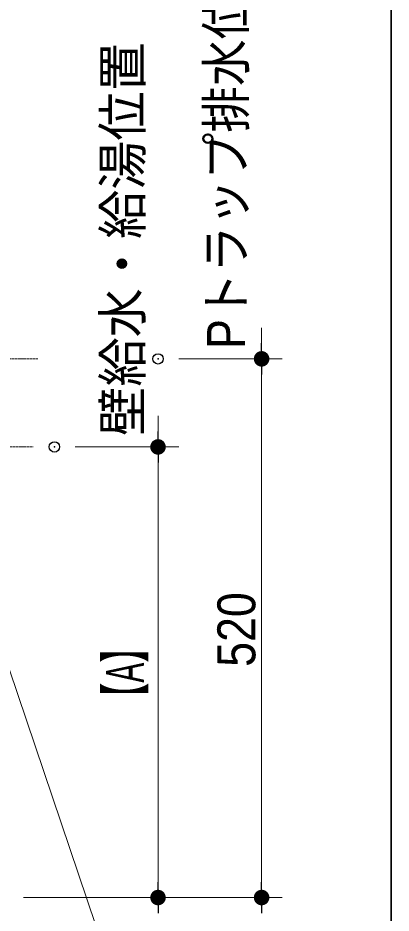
# Model space of a CAD drawing. Units: millimetres, scale not verified. Extents: x -6062 to 6062, y -3045 to 3045.
# Drawn here: x 1852 to 2212, y -2085 to -1221 of the extents above; entities that cross this region are included whole.
import ezdxf
from ezdxf.enums import TextEntityAlignment as Align

# ---------------------------------------------------------------- set-up
doc = ezdxf.new("R2010")
doc.units = ezdxf.units.MM
doc.header["$LTSCALE"] = 20
doc.header["$PDMODE"] = 32
doc.header["$PDSIZE"] = 10
doc.linetypes.add('USER1', pattern=[1.11, 0.71, -0.4])
doc.linetypes.add('USER2', pattern=[2.91, 1.76, -0.4, 0.35, -0.4])
for name, color, linetype, lineweight in [('0-2_4給排水', 7, 'Continuous', 30), ('0-3_1図面枠', 7, 'Continuous', 20), ('0-4_2寸法-2', 7, 'Continuous', 15), ('0-5_0', 7, 'Continuous', 25), ('0-7_2寸法-1', 7, 'Continuous', 15), ('0-8_2寸法-3', 7, 'Continuous', 15)]:
    doc.layers.add(name, color=color, linetype=linetype, lineweight=lineweight)
doc.layers.add('0-6_Defpoints', color=7, linetype='Continuous')
doc.styles.add('ＭＳ Ｐゴシック', font='')
doc.styles.get('ＭＳ Ｐゴシック').set_extended_font_data('MS PGothic')

# ---------------------------------------------------------------- blocks, each defined once
blk = doc.blocks.new('グループ-23')
at = {"layer": '0-3_1図面枠', "lineweight": 35}
blk.add_lwpolyline([(-80000, 55400), (80000, 55400), (80000, -55400), (-80000, -55400)], close=True, dxfattribs=at)
blk = doc.blocks.new('図面枠')
at = {"layer": '0-3_1図面枠'}
blk.add_blockref('グループ-23', (0, 0), dxfattribs=at)
blk = doc.blocks.new('_Dot')
at = {"layer": '0-5_0'}
blk.add_line((-10, 0), (-20, 0), dxfattribs=at)
for points in [[(0, 0), (-10, 0), (-9.92, 1.25)], [(0, 0), (-9.92, -1.25), (-10, 0)], [(0, 0), (-9.92, 1.25), (-9.69, 2.49)], [(0, 0), (-9.69, -2.49), (-9.92, -1.25)], [(0, 0), (-9.69, 2.49), (-9.3, 3.68)], [(0, 0), (-9.3, -3.68), (-9.69, -2.49)], [(0, 0), (-9.3, 3.68), (-8.76, 4.82)], [(0, 0), (-8.76, -4.82), (-9.3, -3.68)], [(0, 0), (-8.76, 4.82), (-8.09, 5.88)], [(0, 0), (-8.09, -5.88), (-8.76, -4.82)], [(0, 0), (-8.09, 5.88), (-7.29, 6.85)], [(0, 0), (-7.29, -6.85), (-8.09, -5.88)], [(0, 0), (-7.29, 6.85), (-6.37, 7.71)], [(0, 0), (-6.37, -7.71), (-7.29, -6.85)], [(0, 0), (-6.37, 7.71), (-5.36, 8.44)], [(0, 0), (-5.36, -8.44), (-6.37, -7.71)], [(0, 0), (-5.36, 8.44), (-4.26, 9.05)], [(0, 0), (-4.26, -9.05), (-5.36, -8.44)], [(0, 0), (-4.26, 9.05), (-3.09, 9.51)], [(0, 0), (-3.09, -9.51), (-4.26, -9.05)], [(0, 0), (-3.09, 9.51), (-1.87, 9.82)], [(0, 0), (-1.87, -9.82), (-3.09, -9.51)], [(0, 0), (-1.87, 9.82), (-0.63, 9.98)], [(0, 0), (-0.63, -9.98), (-1.87, -9.82)], [(0, 0), (-0.63, 9.98), (0.63, 9.98)], [(0, 0), (0.63, -9.98), (-0.63, -9.98)], [(0, 0), (0.63, 9.98), (1.87, 9.82)], [(0, 0), (1.87, 9.82), (3.09, 9.51)], [(0, 0), (3.09, 9.51), (4.26, 9.05)], [(0, 0), (4.26, 9.05), (5.36, 8.44)], [(0, 0), (5.36, 8.44), (6.37, 7.71)], [(0, 0), (6.37, 7.71), (7.29, 6.85)], [(0, 0), (7.29, 6.85), (8.09, 5.88)], [(0, 0), (8.09, 5.88), (8.76, 4.82)], [(0, 0), (8.76, 4.82), (9.3, 3.68)], [(0, 0), (9.3, 3.68), (9.69, 2.49)], [(0, 0), (9.69, 2.49), (9.92, 1.25)], [(0, 0), (9.92, 1.25), (10, 0)], [(0, 0), (1.87, -9.82), (0.63, -9.98)], [(0, 0), (3.09, -9.51), (1.87, -9.82)], [(0, 0), (4.26, -9.05), (3.09, -9.51)], [(0, 0), (5.36, -8.44), (4.26, -9.05)], [(0, 0), (6.37, -7.71), (5.36, -8.44)], [(0, 0), (7.29, -6.85), (6.37, -7.71)], [(0, 0), (8.09, -5.88), (7.29, -6.85)], [(0, 0), (8.76, -4.82), (8.09, -5.88)], [(0, 0), (9.3, -3.68), (8.76, -4.82)], [(0, 0), (9.69, -2.49), (9.3, -3.68)], [(0, 0), (9.92, -1.25), (9.69, -2.49)], [(0, 0), (10, 0), (9.92, -1.25)]]:
    blk.add_solid(points, dxfattribs=at)
blk = doc.blocks.new('止水栓_側面')
at = {"layer": '0-2_4給排水', "linetype": 'USER2', "lineweight": 15}
blk.add_line((-3010, 0), (1000, 0), dxfattribs=at)
at = {"layer": '0-2_4給排水'}
blk.add_lwpolyline([(-900, 1200), (-900, 600), (-1200, 600), (-1200, 1200)], dxfattribs=at)
for points in [[(-1950, 660), (-1850, 660), (-1850, 300), (-1950, 300)], [(-1330, 600), (-770, 600), (-770, 360), (-1330, 360)], [(-200, 600), (0, 600), (0, -600), (-200, -600)], [(-1250, 360), (-850, 360), (-850, 298), (-1250, 298)], [(-1450, -300), (-2010, -300), (-2010, 300), (-1450, 300)], [(-1450, 240), (-1430, 240), (-1430, -240), (-1450, -240)], [(-1430, 298), (-200, 298), (-200, -298), (-1430, -298)]]:
    blk.add_lwpolyline(points, close=True, dxfattribs=at)
blk = doc.blocks.new('グループ-65')
at = {"layer": '0-2_4給排水', "linetype": 'USER1', "lineweight": 15}
for p, q in [((69550, -24600), (69550, -24620)), ((70250, -24620), (70250, -24600))]:
    blk.add_line(p, q, dxfattribs=at)
blk.add_lwpolyline([(70380, -24680), (69420, -24680), (69420, -24620), (70380, -24620)], close=True, dxfattribs=at)
blk = doc.blocks.new('グループ-66')
at = {"layer": '0-2_4給排水'}
for p, q in [((70200, -22266.8), (70200, -22520)), ((69600, -22440), (69600, -22520))]:
    blk.add_line(p, q, dxfattribs=at)
at = {"layer": '0-2_4給排水', "lineweight": 15}
blk.add_line((68077.8, -23784), (67771.4, -23526.9), dxfattribs=at)
at = {"layer": '0-2_4給排水', "linetype": 'USER2', "lineweight": 15}
blk.add_line((70609.4, -29660.5), (70330.6, -29105.1), dxfattribs=at)
for points in [[(69900, -25180), (69900, -24600), (69900, -21070)], [(69900, -27287.9), (69900, -27195.1), (69900, -26665.6), (69900, -24680)], [(71040, -32100), (71040, -31570.5), (71040, -31477.8)]]:
    blk.add_lwpolyline(points, dxfattribs=at)
at = {"layer": '0-2_4給排水'}
blk.add_lwpolyline([(68340, -22100), (69550, -22100), (69550, -22440), (69900, -22440), (70249.9, -22238), (70250, -21900), (69550, -21900), (69550, -21940), (68340, -21940)], close=True, dxfattribs=at)
at = {"layer": '0-2_4給排水', "lineweight": 15}
for points in [[(69550, -21940), (69550.1, -21940.4), (69550.4, -21941.6), (69550.8, -21943.6), (69551.4, -21946.4), (69552.1, -21949.8), (69552.9, -21954), (69553.8, -21958.7), (69554.7, -21964.1), (69555.6, -21969.9), (69556.5, -21976.2), (69557.3, -21982.9), (69557.9, -21989.9), (69558.5, -21997.2), (69558.9, -22004.7), (69559.2, -22012.3), (69559.3, -22020), (69559.2, -22024), (69559.2, -22028.1), (69558.9, -22036.1), (69558.4, -22043.9), (69557.8, -22051.4), (69557.1, -22058.5), (69556.3, -22065.3), (69555.4, -22071.5), (69554.5, -22077.3), (69553.6, -22082.4), (69552.7, -22087), (69552, -22090.9), (69551.3, -22094.2), (69550.7, -22096.7), (69550.3, -22098.5), (69550.1, -22099.6), (69550, -22100)], [(69550, -23008), (69550.6, -23009), (69552.3, -23012.1), (69555.1, -23017.2), (69558.9, -23024.1), (69563.5, -23032.7), (69568.7, -23042.9), (69574.3, -23054.6), (69580.3, -23067.6), (69586.3, -23081.8), (69592.1, -23097.2), (69597.7, -23113.7), (69602.7, -23131.2), (69606.9, -23149.6), (69610.1, -23168.8), (69612.1, -23188.5), (69612.8, -23208.5), (69612, -23228.6), (69609.9, -23248.5), (69606.6, -23267.7), (69602.3, -23286.3), (69597.2, -23303.9), (69591.5, -23320.5), (69585.6, -23335.9), (69579.5, -23350.1), (69573.6, -23363), (69568, -23374.4), (69562.9, -23384.4), (69558.5, -23392.7), (69554.9, -23399.3), (69552.2, -23404.1), (69550.6, -23407.1), (69550, -23408)]]:
    blk.add_lwpolyline(points, dxfattribs=at)
at = {"layer": '0-2_4給排水'}
blk.add_lwpolyline([(69550, -24600), (69550, -23408), (68486.5, -23408), (68466.8, -23409), (68447.3, -23411.9), (68428.2, -23416.7), (68409.6, -23423.4), (68388.1, -23433.9), (68368.1, -23446.9), (68349.7, -23462.1), (68333.3, -23479.5), (67836.1, -24072), (67529.7, -23814.9), (68026.9, -23222.3), (68028.6, -23220.3), (68079.4, -23167.3), (68134.9, -23121.9), (68193.4, -23084.5), (68255.8, -23054.2), (68311.5, -23034.1), (68368.9, -23019.7), (68427.4, -23010.9), (68486.5, -23008), (69550, -23008), (69550, -22520), (70250, -22520), (70250, -24600)], dxfattribs=at)
at = {"layer": '0-2_4給排水', "linetype": 'USER2', "lineweight": 15}
for centre, start, end in [((73950.1, -27287.9), 180, 206.65949), ((66989.9, -31477.8), 0, 26.65949)]:
    blk.add_arc(centre, 4050.1, start, end, dxfattribs=at)
at = {"layer": '0-2_4給排水'}
for name, p in [('グループ-65', (0, 0)), ('止水栓_側面', (72090, -32700))]:
    blk.add_blockref(name, p, dxfattribs=at)
blk = doc.blocks.new('グループ-67')
at = {"layer": '0-2_4給排水', "linetype": 'USER2', "lineweight": 15}
blk.add_line((69190, -31000), (73190, -31000), dxfattribs=at)

msp = doc.modelspace()

# ---------------------------------------------------------------- linework, layer by layer
at = {"layer": '0-4_2寸法-2'}
for p, q in [((2087.5, -1534.99), (2087.5, -1519.99)), ((2007.5, -1550), (2107.5, -1550)), ((2087.5, -1550), (2087.5, -2070)), ((1987.5, -1619.99), (1987.5, -1604.99)), ((1907.5, -1635), (2007.5, -1635)), ((1987.5, -1635), (1987.5, -2070)), ((1857.5, -2070), (2007.5, -2070)), ((2007.5, -2070), (2107.5, -2070))]:
    msp.add_line(p, q, dxfattribs=at)
at = {"layer": '0-6_Defpoints'}
for p in [(1987.5, -1550), (1887.5, -1635), (1987.5, -2070), (1987.5, -2070), (1987.5, -2070), (2087.5, -2070)]:
    msp.add_point(p, dxfattribs=at)
at = {"layer": '0-7_2寸法-1'}
for p, q in [((2007.5, -1550), (2107.5, -1550)), ((2087.5, -1565.01), (2087.5, -2054.99)), ((1907.5, -1635), (2007.5, -1635)), ((1987.5, -1650.01), (1987.5, -2054.99)), ((1857.5, -2070), (2007.5, -2070)), ((2007.5, -2070), (2107.5, -2070))]:
    msp.add_line(p, q, dxfattribs=at)
at = {"layer": '0-8_2寸法-3'}
msp.add_lwpolyline([(1607.28, -2420), (2036.47, -2420), (1776.25, -1649.9)], dxfattribs=at)

# ---------------------------------------------------------------- block references
at = {"layer": '0-2_4給排水', "xscale": 0.05, "yscale": 0.05}
for name in ['グループ-66', 'グループ-67']:
    msp.add_blockref(name, (-1787.5, 0), dxfattribs=at)
at = {"layer": '0-3_1図面枠', "xscale": 0.05, "yscale": 0.05}
msp.add_blockref('図面枠', (-1787.5, 0), dxfattribs=at)
at = {"layer": '0-4_2寸法-2', "xscale": 0.7503418, "yscale": 0.7503418}
for p, rotation in [((2087.5, -1550), 270), ((1987.5, -1635), 270), ((1987.5, -2070), 90), ((2087.5, -2070), 90)]:
    msp.add_blockref('_Dot', p, dxfattribs=dict(at, rotation=rotation))
at = {"layer": '0-7_2寸法-1', "xscale": 0.7503418, "yscale": 0.7503418}
for p, rotation in [((2087.5, -1550), 90), ((1987.5, -1635), 90), ((1987.5, -2070), 270), ((2087.5, -2070), 270)]:
    msp.add_blockref('_Dot', p, dxfattribs=dict(at, rotation=rotation))

# ---------------------------------------------------------------- texts
at = {"layer": '0-4_2寸法-2', "style": 'ＭＳ Ｐゴシック'}
for s, width, p in [('Pトラップ排水位置', 0.9, (2082.52, -1540.42)), ('壁給水・給湯位置', 0.95, (1982.62, -1624.36))]:
    msp.add_text(s, height=36.66, rotation=90, dxfattribs=dict(at, width=width)).set_placement(p, align=Align.BOTTOM_LEFT)
at = {"layer": '0-7_2寸法-1', "style": 'ＭＳ Ｐゴシック'}
for s, height, width, p in [('520', 36.66, 0.9, (2092.46, -1847.28)), ('【A】', 36.69, 0.6, (1984.87, -1892.55))]:
    msp.add_text(s, height=height, rotation=90, dxfattribs=dict(at, width=width)).set_placement(p, align=Align.BOTTOM_LEFT)

doc.saveas('drawing.dxf')
